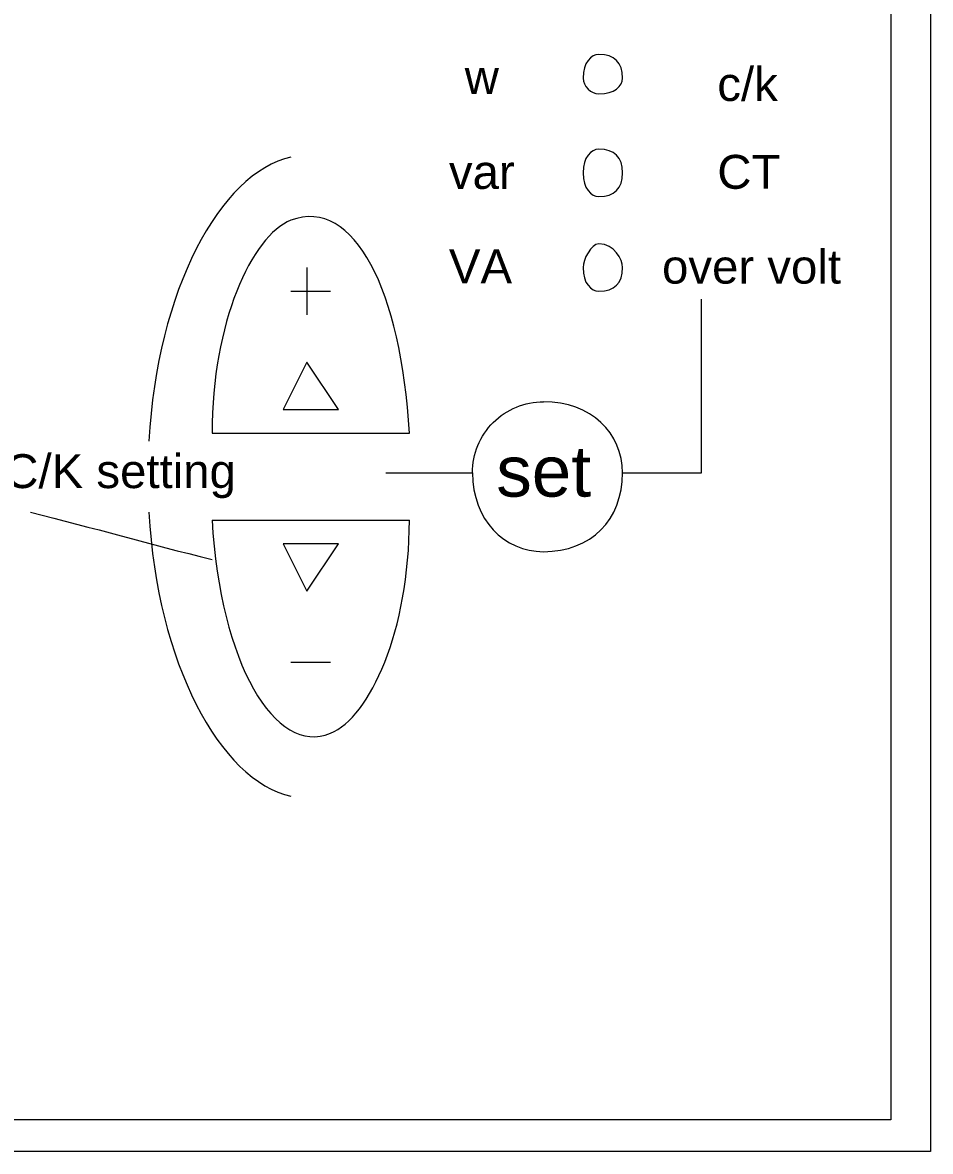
# Model space of a CAD drawing. Header units: millimetres. Extents: x 1004 to 59588, y 686 to 38112.
# Drawn here: x 16433.8 to 16501.4, y 2667.5 to 2751.7 of the extents above; entities that cross this region are included whole.
import ezdxf

# ---------------------------------------------------------------- set-up
doc = ezdxf.new("R2010")
doc.units = ezdxf.units.MM
doc.layers.add('PDF14_Geometry', color=7, linetype='Continuous')
doc.layers.add('PDF14_Text', color=7, linetype='Continuous')
doc.styles.add('PDF Arial', font='arial.ttf')

msp = doc.modelspace()

# ---------------------------------------------------------------- linework, layer by layer
at = {"layer": 'PDF14_Geometry', "lineweight": 0}
for points in [[(16341.433, 2667.519), (16341.433, 2826.931), (16501.433, 2826.931), (16501.433, 2667.519)], [(16343.786, 2669.872), (16343.786, 2824.578), (16498.492, 2824.578), (16498.492, 2669.872)], [(16457.315, 2722.813), (16454.962, 2726.343), (16453.198, 2722.813)], [(16454.962, 2709.284), (16457.315, 2712.813), (16453.198, 2712.813)]]:
    msp.add_lwpolyline(points, close=True, dxfattribs=at)
for points in [[(16454.962, 2733.402), (16454.962, 2729.872)], [(16453.786, 2731.637), (16456.727, 2731.637)], [(16478.492, 2718.108), (16484.374, 2718.108), (16484.374, 2731.049)], [(16447.903, 2721.049), (16462.609, 2721.049)], [(16447.903, 2714.578), (16462.609, 2714.578)], [(16453.786, 2703.99), (16456.727, 2703.99)]]:
    msp.add_lwpolyline(points, dxfattribs=at)
msp.add_lwpolyline([(16460.845, 2718.108), (16467.315, 2718.108, -0.416667), (16472.609, 2723.402)], format="xyb", dxfattribs=at)
for points in [[(16476.727, 2749.284), (16476.139, 2749.284), (16475.55, 2748.696), (16475.55, 2747.519)], [(16478.492, 2747.519), (16478.492, 2748.696), (16477.903, 2749.284), (16476.727, 2749.284)], [(16475.55, 2747.519), (16475.55, 2746.931), (16476.139, 2746.343), (16476.727, 2746.343)], [(16476.727, 2746.343), (16477.903, 2746.343), (16478.492, 2746.931), (16478.492, 2747.519)], [(16453.786, 2741.637), (16448.492, 2740.46), (16443.786, 2731.637), (16443.198, 2720.46)], [(16476.727, 2742.225), (16476.139, 2742.225), (16475.55, 2741.637), (16475.55, 2740.46)], [(16478.492, 2740.46), (16478.492, 2741.637), (16477.903, 2742.225), (16476.727, 2742.225)], [(16475.55, 2740.46), (16475.55, 2739.284), (16476.139, 2738.696), (16476.727, 2738.696)], [(16476.727, 2738.696), (16477.903, 2738.696), (16478.492, 2739.284), (16478.492, 2740.46)], [(16462.609, 2721.049), (16462.021, 2731.637), (16458.492, 2738.696), (16453.786, 2736.931)], [(16453.786, 2736.931), (16450.845, 2735.755), (16447.903, 2729.284), (16447.903, 2721.049)], [(16476.727, 2735.166), (16476.139, 2735.166), (16475.55, 2733.99), (16475.55, 2733.402)], [(16478.492, 2733.402), (16478.492, 2733.99), (16477.903, 2735.166), (16476.727, 2735.166)], [(16475.55, 2733.402), (16475.55, 2732.225), (16476.139, 2731.637), (16476.727, 2731.637)], [(16476.727, 2731.637), (16477.903, 2731.637), (16478.492, 2732.225), (16478.492, 2733.402)], [(16478.492, 2718.108), (16478.492, 2721.049), (16476.139, 2723.402), (16472.609, 2723.402)], [(16467.315, 2718.108), (16467.315, 2714.578), (16469.668, 2712.225), (16472.609, 2712.225)], [(16472.609, 2712.225), (16476.139, 2712.225), (16478.492, 2714.578), (16478.492, 2718.108)], [(16434.374, 2715.166), (16439.08, 2713.99), (16443.198, 2712.813), (16447.903, 2711.637)], [(16443.198, 2715.166), (16443.786, 2703.99), (16448.492, 2695.166), (16453.786, 2693.99)], [(16447.903, 2714.578), (16448.492, 2703.99), (16452.609, 2696.931), (16456.727, 2698.696)], [(16456.727, 2698.696), (16459.668, 2699.872), (16462.609, 2706.343), (16462.609, 2714.578)]]:
    msp.add_open_spline(points, degree=3, dxfattribs=at)

# ---------------------------------------------------------------- texts
at = {"layer": 'PDF14_Text', "attachment_point": 7, "style": 'PDF Arial'}
for s, insert, char_height in [('w', (16466.73, 2746.343), 2.526), ('c/k', (16485.553, 2745.785), 2.5264), ('CT', (16485.553, 2739.238), 2.5264), ('var', (16465.553, 2739.231), 2.5264), ('VA', (16465.553, 2732.226), 2.5264), ('over volt', (16481.435, 2732.172), 2.5264), ('automatic C/K setting', (16416.141, 2716.202), 2.52642), ('set', (16469.082, 2716.273), 3.7896)]:
    msp.add_mtext(s, dxfattribs=dict(at, insert=insert, char_height=char_height))

doc.saveas('drawing.dxf')
